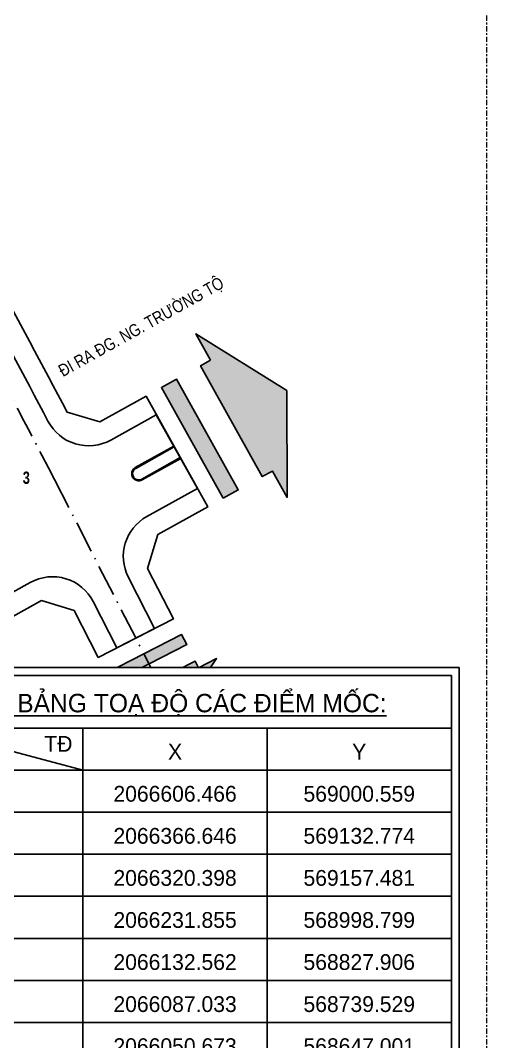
# Model space of a CAD drawing. Header units: millimetres. Extents: x 567980 to 569372, y 2065777 to 2066674.
# Drawn here: x 569161.9 to 569294.3, y 2066159.5 to 2066449.9 of the extents above; entities that cross this region are included whole.
import ezdxf
from ezdxf.enums import TextEntityAlignment as Align

# ---------------------------------------------------------------- set-up
doc = ezdxf.new("R2010")
doc.units = ezdxf.units.MM
for name, pattern in [('ACAD_ISO10W100', [18.5, 12, -3, 0.5, -3]), ('CENTER', [3, 1.5, -0.5, 0.5, -0.5]), ('HIDDEN', [0.75, 0.5, -0.25])]:
    doc.linetypes.add(name, pattern=pattern)
doc.layers.add('boDnv', color=54, linetype='Continuous', lineweight=25)
doc.layers.add('E- RANH GIOI', color=1, linetype='CENTER', lineweight=13)
for name, color, linetype in [('BoThamCo', 94, 'Continuous'), ('ghi_chu', 7, 'Continuous'), ('hatchViaHe+LogDg', 129, 'Continuous'), ('LogDg', 7, 'Continuous'), ('LogDg phu', 7, 'Continuous'), ('QH', 7, 'Continuous'), ('TimDg', 222, 'Continuous'), ('ViaHeS', 32, 'Continuous')]:
    doc.layers.add(name, color=color, linetype=linetype)
doc.styles.add('ARIALB', font='', dxfattribs={"width": 0.75})
doc.styles.add('avantH', font='', dxfattribs={"height": 10})
doc.styles.get('ARIALB').set_extended_font_data('.VnArialH', bold=True)
doc.styles.get('avantH').set_extended_font_data('.VnAvantH')

# ---------------------------------------------------------------- blocks, each defined once
blk = doc.blocks.new('NEN')
at = {"layer": 'hatchViaHe+LogDg'}
for points in [[(518.41, -18.42), (514.23, -10.92), (540.07, -27.05), (540.14, -57.44), (535.96, -49.94), (533.1, -51.53), (515.55, -20.01)], [(521.96, -57.69), (504.44, -26.24), (508.69, -23.79), (526.25, -55.3)], [(488.77, -107.37), (510.12, -96.42), (511.66, -99.31), (490.26, -110.29)], [(515.01, -105.91), (520.11, -103.29), (508.77, -120.14), (488.52, -119.49), (493.61, -116.88), (492.62, -114.94), (514.02, -103.96)]]:
    blk.add_hatch(color=158, dxfattribs=at).paths.add_polyline_path(points)
at = {"layer": 'BoThamCo'}
blk.add_lwpolyline([(509.8, -46.13), (508.09, -43.07), (497.15, -49.18, 1), (498.85, -52.24)], format="xyb", close=True, dxfattribs=at)
blk.add_lwpolyline([(509.8, -46.13), (508.09, -43.07), (497.15, -49.18, 1), (498.85, -52.24)], format="xyb", close=True, dxfattribs=at)
at = {"layer": 'LogDg'}
blk.add_lwpolyline([(407.74, 82.21), (451.06, 3.64, -0.005576), (472.22, -35.78, 0.422017), (490.07, -41.12), (502.99, -33.92), (514.67, -54.89), (500.3, -62.89, 0.404193), (495.05, -80.18), (502.5, -94.71), (491.82, -100.19), (485.09, -87.06, 0.424556), (467.19, -81.64), (316.16, -165.91), (307.21, -171.12, 0.396001), (304.07, -181.61), (326.15, -225.74)], format="xyb", dxfattribs=at)
at = {"layer": 'LogDg', "ltscale": 0.75}
for points in [[(518.41, -18.42), (514.23, -10.92), (540.07, -27.05), (540.14, -57.44), (535.96, -49.94), (533.1, -51.53), (515.55, -20.01)], [(521.96, -57.69), (504.44, -26.24), (508.69, -23.79), (526.25, -55.3)], [(488.77, -107.37), (510.12, -96.42), (511.66, -99.31), (490.26, -110.29)], [(515.01, -105.91), (520.11, -103.29), (508.77, -120.14), (488.52, -119.49), (493.61, -116.88), (492.62, -114.94), (514.02, -103.96)]]:
    blk.add_lwpolyline(points, close=True, dxfattribs=at)
at = {"layer": 'LogDg'}
blk.add_lwpolyline([(509.92, -46.35), (507.97, -42.85), (497.03, -48.96, 1), (498.97, -52.45)], format="xyb", close=True, dxfattribs=at)
at = {"layer": 'LogDg phu', "linetype": 'HIDDEN', "ltscale": 50}
blk.add_lwpolyline([(509.92, -46.35), (507.97, -42.85), (497.03, -48.96, 1), (498.97, -52.45)], format="xyb", close=True, dxfattribs=at)
at = {"layer": 'TimDg', "linetype": 'ACAD_ISO10W100', "ltscale": 0.75}
blk.add_lwpolyline([(283.91, 294.4), (445.8, 0.74, -0.007517), (474.04, -52.35), (508.79, -120.12, 0.000278)], format="xyb", dxfattribs=at)
at = {"layer": 'ViaHeS', "elevation": 0}
blk.add_lwpolyline([(330.17, -223.73), (309.54, -182.47), (311.62, -175.49), (319.13, -171.13), (408.28, -121.39), (412.27, -122.59), (434.35, -165.32), (442.35, -161.19), (420.14, -118.2), (421.38, -114.07), (470.33, -86.76), (479.64, -89.58), (486.48, -102.92), (507.84, -91.97), (500.5, -77.65), (503.42, -68.02), (517.59, -60.13), (500.08, -28.68), (486.97, -35.97), (477.62, -33.17, 0.0056), (456.31, 6.54), (412.32, 86.32)], format="xyb", dxfattribs=at)
at = {"layer": 'ghi_chu', "style": 'avantH', "width": 0.85}
blk.add_text('®i ra ®g. ng. tr\xadêng té', height=3.5, rotation=29.1126, dxfattribs=at).set_placement((476.45, -23.26, 0))
at = {"layer": 'QH', "style": 'ARIALB', "width": 0.75}
blk.add_text('3', height=3.5, dxfattribs=at).set_placement((465.04, -53.59, -2.25))
blk = doc.blocks.new('ghi_Eu-bg toa do')
at = {"color": 32}
blk.add_wipeout([(-103, 205), (0, 205), (0, 0), (-103, 0)], dxfattribs=at).dxf.layer = 'ghi_chu'
at = {"layer": 'ghi_chu', "color": 32, "lineweight": -2}
blk.add_lwpolyline([(0, 205), (0, 0), (-103, 0), (-103, 205)], close=True, dxfattribs=at)
at = {"layer": 'ghi_chu', "lineweight": -2}
blk.add_lwpolyline([(-1.5, 203.5), (-1.5, 1.5), (-101.5, 1.5), (-101.5, 203.5)], close=True, dxfattribs=at)
at = {"layer": 'ghi_chu', "color": 32, "lineweight": -2}
for points in [[(-101.5, 193.5), (-71.5, 185.5)], [(-71.5, 193.5), (-71.5, 17.5)], [(-36.5, 193.5), (-36.5, 17.5)], [(-101.5, 185.5), (-1.5, 185.5)], [(-101.5, 177.5), (-1.5, 177.5)], [(-101.5, 169.5), (-1.5, 169.5)], [(-101.5, 161.5), (-1.5, 161.5)], [(-101.5, 153.5), (-1.5, 153.5)], [(-101.5, 145.5), (-1.5, 145.5)], [(-101.5, 137.5), (-1.5, 137.5)]]:
    blk.add_lwpolyline(points, dxfattribs=at)
at = {"layer": 'ghi_chu', "lineweight": -2}
blk.add_lwpolyline([(-1.5, 193.5), (-101.5, 193.5)], dxfattribs=at)
at = {"layer": 'ghi_chu', "lineweight": -2, "style": 'avantH'}
for s, height, p in [('%%U3. b¶ng to¹ ®é c¸c ®iÓm mèc:', 3.5, (-51.5, 196.5)), ('x', 3, (-54, 187.5)), ('y', 3, (-19, 187.5)), ('2066606.466', 3, (-54, 179.5)), ('569000.559', 3, (-19, 179.5)), ('2066366.646', 3, (-54, 171.5)), ('569132.774', 3, (-19, 171.5)), ('2066320.398', 3, (-54, 163.5)), ('569157.481', 3, (-19, 163.5)), ('2066231.855', 3, (-54, 155.5)), ('568998.799', 3, (-19, 155.5)), ('2066132.562', 3, (-54, 147.5)), ('568827.906', 3, (-19, 147.5)), ('2066087.033', 3, (-54, 139.5)), ('568739.529', 3, (-19, 139.5)), ('2066050.673', 3, (-54, 131.5)), ('568647.001', 3, (-19, 131.5))]:
    blk.add_text(s, height=height, dxfattribs=at).set_placement(p, align=Align.CENTER)
blk.add_text('t®', height=3, dxfattribs=at).set_placement((-73.5, 189), align=Align.RIGHT)

msp = doc.modelspace()

# ---------------------------------------------------------------- block references
at = {"layer": 'boDnv'}
msp.add_blockref('NEN', (568697.48, 2066371.7), dxfattribs=at)

# ---------------------------------------------------------------- next in the draw order: linework, layer by layer
at = {"layer": 'E- RANH GIOI', "elevation": 0}
msp.add_lwpolyline([(568601.71, 2066541.25), (569294.29, 2066541.25), (569294.29, 2065955.46), (568601.71, 2065955.46)], close=True, dxfattribs=at)

# ---------------------------------------------------------------- next in the draw order: block references
at = {"layer": 'ghi_chu', "xscale": 1.494985664296516, "yscale": 1.494985664296516, "zscale": 1.494985664296516}
msp.add_blockref('ghi_Eu-bg toa do', (569286.53, 2065959.4, 0), dxfattribs=at)

doc.saveas('drawing.dxf')
